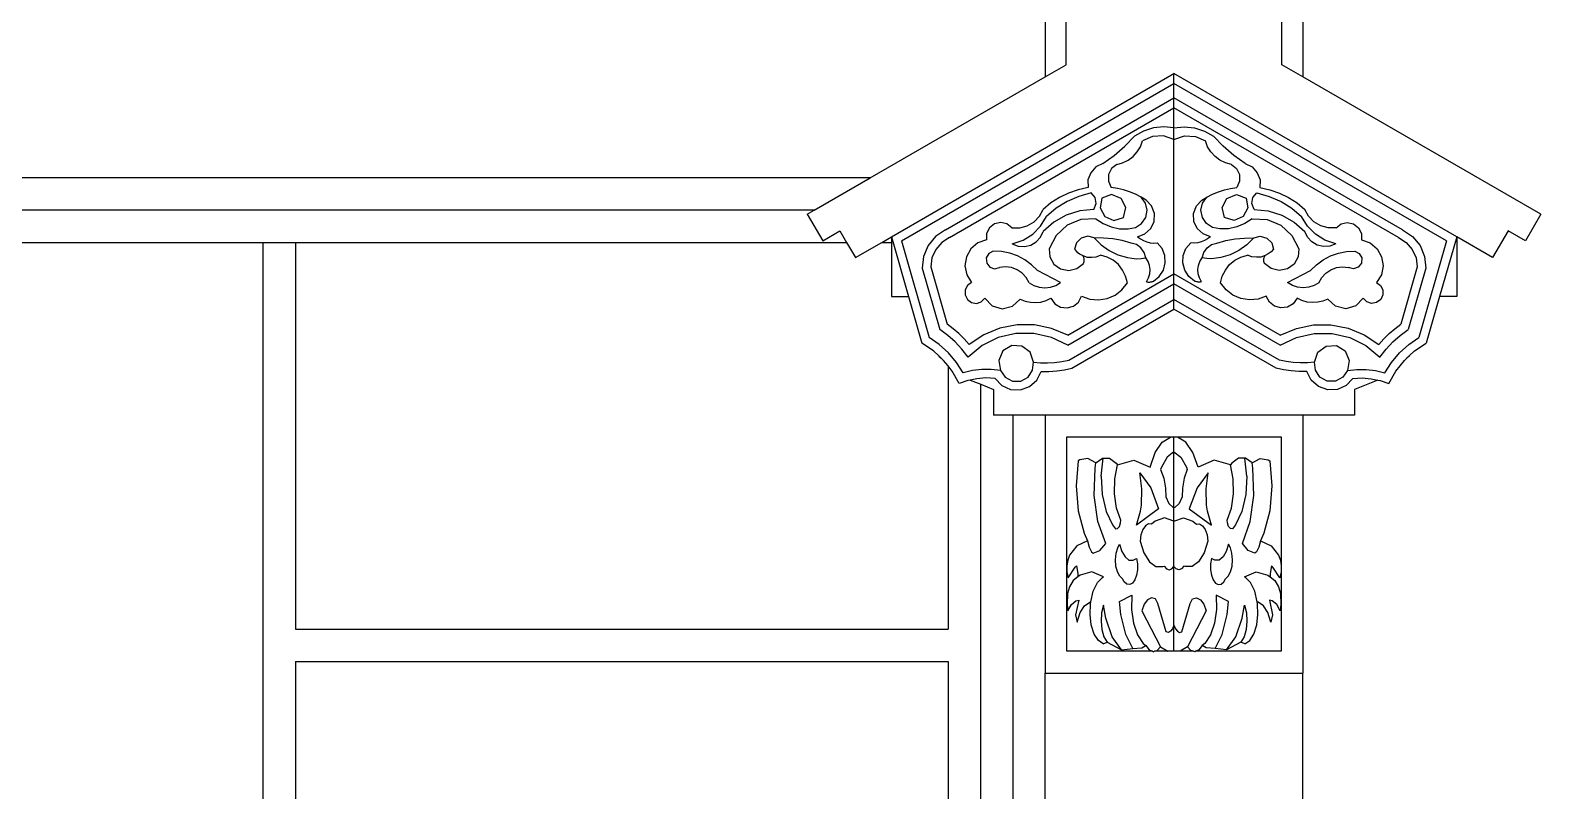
# Model space of a CAD drawing. Extents: x -24961 to 905641, y -154323 to 635957.
# Drawn here: x 404053 to 406397, y -109572 to -108393 of the extents above; entities that cross this region are included whole.
import ezdxf

# ---------------------------------------------------------------- set-up
doc = ezdxf.new("R2010")
doc.units = 0
doc.header["$LTSCALE"] = 1000
doc.header["$MEASUREMENT"] = 0
doc.layers.add('窗', color=154, linetype='Continuous')

msp = doc.modelspace()

# ---------------------------------------------------------------- linework, layer by layer
for p, q in [((406028.2, -107295.6), (406028.2, -108465)), ((405628.2, -108321.9), (405628.2, -108465)), ((405660.7, -108446.2), (405660.7, -108339.2)), ((405995.7, -108446.2), (405995.7, -108339.2)), ((405628.2, -108465), (405660.7, -108446.2)), ((406028.2, -108465), (405995.7, -108446.2)), ((405356.5, -108621.9), (405628.2, -108465)), ((405389.6, -108713.3), (405828.2, -108460)), ((405828.2, -108475.4), (405828.2, -108460)), ((406266.9, -108713.3), (405828.2, -108460)), ((406397.4, -108678.2), (406028.2, -108465)), ((405405.2, -108719.6), (405828.2, -108475.4)), ((405828.2, -108497.8), (405828.2, -108475.4)), ((406251.2, -108719.6), (405828.2, -108475.4)), ((405473.7, -108702.5), (405828.2, -108497.8)), ((405479.8, -108714.3), (405828.2, -108513.2)), ((405828.2, -108513.2), (405828.2, -108497.8)), ((406182.7, -108702.5), (405828.2, -108497.8)), ((405828.2, -108544), (405828.2, -108513.2)), ((406176.7, -108714.3), (405828.2, -108513.2)), ((405751.9, -108572.5), (405767, -108556.9)), ((405781, -108549.1), (405767, -108556.9)), ((405776, -108573.4), (405779.5, -108564.5)), ((405795, -108557.4), (405779.5, -108564.5)), ((405796.3, -108544.3), (405781, -108549.1)), ((405812, -108556.5), (405795, -108557.4)), ((405812.3, -108542.6), (405796.3, -108544.3)), ((405828.2, -108562), (405812, -108556.5)), ((405828.2, -108544), (405812.3, -108542.6)), ((405828.2, -108544), (405844.2, -108542.6)), ((405828.2, -108562), (405828.2, -108544)), ((405828.2, -108562), (405844.4, -108556.5)), ((405828.2, -108770.7), (405828.2, -108562)), ((405844.2, -108542.6), (405860.2, -108544.3)), ((405844.4, -108556.5), (405861.5, -108557.4)), ((405860.2, -108544.3), (405875.4, -108549.1)), ((405861.5, -108557.4), (405877, -108564.5)), ((405875.4, -108549.1), (405889.5, -108556.9)), ((405880.4, -108573.4), (405877, -108564.5)), ((405904.6, -108572.5), (405889.5, -108556.9)), ((405718, -108599.6), (405735.5, -108586.8)), ((405735.5, -108586.8), (405751.9, -108572.5)), ((405764.6, -108588.5), (405771, -108581.5)), ((405771, -108581.5), (405776, -108573.4)), ((405885.4, -108581.5), (405880.4, -108573.4)), ((405891.9, -108588.5), (405885.4, -108581.5)), ((405921, -108586.8), (405904.6, -108572.5)), ((405938.5, -108599.6), (405921, -108586.8)), ((405707.1, -108604.8), (405699, -108613.7)), ((405718, -108599.6), (405707.1, -108604.8)), ((405731.2, -108607.4), (405726.6, -108616.6)), ((405739.3, -108600.9), (405731.2, -108607.4)), ((405739.3, -108600.9), (405748.5, -108598.4)), ((405748.5, -108598.4), (405757, -108594.2)), ((405757, -108594.2), (405764.6, -108588.5)), ((405899.5, -108594.2), (405891.9, -108588.5)), ((405908, -108598.4), (405899.5, -108594.2)), ((405917.2, -108600.9), (405908, -108598.4)), ((405917.2, -108600.9), (405925.3, -108607.4)), ((405925.3, -108607.4), (405929.9, -108616.6)), ((405938.5, -108599.6), (405949.4, -108604.8)), ((405949.4, -108604.8), (405957.5, -108613.7)), ((405356.5, -108621.9), (397198.2, -108621.9)), ((405269.9, -108671.9), (405356.5, -108621.9)), ((405699, -108613.7), (405694.7, -108624.9)), ((405694.7, -108624.9), (405694.9, -108636.9)), ((405726.6, -108616.6), (405726.4, -108627)), ((405726.4, -108627), (405730.6, -108636.5)), ((405930.1, -108627), (405925.8, -108636.5)), ((405929.9, -108616.6), (405930.1, -108627)), ((405957.5, -108613.7), (405961.8, -108624.9)), ((405961.8, -108624.9), (405961.6, -108636.9)), ((405650.5, -108652.1), (405637.3, -108660.6)), ((405664.7, -108645.3), (405650.5, -108652.1)), ((405680.4, -108650.5), (405662.2, -108658.4)), ((405679.5, -108640.2), (405664.7, -108645.3)), ((405694.9, -108636.9), (405679.5, -108640.2)), ((405699.5, -108645.1), (405680.4, -108650.5)), ((405705.8, -108652.3), (405699.5, -108645.1)), ((405707.5, -108661.7), (405705.8, -108652.3)), ((405716.4, -108653.3), (405713.5, -108668.4)), ((405731.4, -108647.8), (405716.4, -108653.3)), ((405740.4, -108638.1), (405730.6, -108636.5)), ((405746.3, -108653.7), (405731.4, -108647.8)), ((405750, -108640.4), (405740.4, -108638.1)), ((405753.6, -108667.9), (405746.3, -108653.7)), ((405759.4, -108643.4), (405750, -108640.4)), ((405768.5, -108647.2), (405759.4, -108643.4)), ((405777.4, -108651.6), (405768.5, -108647.2)), ((405785.1, -108656.2), (405777.4, -108651.6)), ((405784, -108660.9), (405777.4, -108651.6)), ((405793.5, -108665.3), (405785.1, -108656.2)), ((405863, -108665.3), (405871.4, -108656.2)), ((405871.4, -108656.2), (405879.1, -108651.6)), ((405872.5, -108660.9), (405879.1, -108651.6)), ((405879.1, -108651.6), (405887.9, -108647.2)), ((405887.9, -108647.2), (405897.1, -108643.4)), ((405897.1, -108643.4), (405906.5, -108640.4)), ((405902.9, -108667.9), (405910.2, -108653.7)), ((405906.5, -108640.4), (405916.1, -108638.1)), ((405910.2, -108653.7), (405925.1, -108647.8)), ((405916.1, -108638.1), (405925.8, -108636.5)), ((405925.1, -108647.8), (405940.1, -108653.3)), ((405940.1, -108653.3), (405942.9, -108668.4)), ((405949, -108661.7), (405950.7, -108652.3)), ((405950.7, -108652.3), (405957, -108645.1)), ((405957, -108645.1), (405976.1, -108650.5)), ((405961.6, -108636.9), (405976.9, -108640.2)), ((405976.1, -108650.5), (405994.3, -108658.4)), ((405976.9, -108640.2), (405991.8, -108645.3)), ((405991.8, -108645.3), (406005.9, -108652.1)), ((406005.9, -108652.1), (406019.2, -108660.6)), ((405259, -108678.2), (405269.9, -108671.9)), ((405259, -108678.2), (405283, -108719.6)), ((405611.1, -108690.1), (405619.5, -108681.3)), ((405619.5, -108681.3), (405625.2, -108670.6)), ((405621.2, -108696.7), (405630.2, -108681.6)), ((405637.3, -108660.6), (405625.2, -108670.6)), ((405645.4, -108668.9), (405630.2, -108681.6)), ((405661.1, -108679.7), (405641.9, -108690.5)), ((405662.2, -108658.4), (405645.4, -108668.9)), ((405682.1, -108673), (405661.1, -108679.7)), ((405704, -108670.6), (405682.1, -108673)), ((405704, -108670.6), (405707.5, -108661.7)), ((405713.5, -108668.4), (405720.8, -108681.9)), ((405749.7, -108683.4), (405753.6, -108667.9)), ((405786.4, -108672.1), (405784, -108660.9)), ((405784.3, -108683.3), (405786.4, -108672.1)), ((405797.8, -108676.8), (405793.5, -108665.3)), ((405797.4, -108689.2), (405797.8, -108676.8)), ((405858.6, -108676.8), (405863, -108665.3)), ((405859.1, -108689.2), (405858.6, -108676.8)), ((405870.1, -108672.1), (405872.5, -108660.9)), ((405872.2, -108683.3), (405870.1, -108672.1)), ((405906.8, -108683.4), (405902.9, -108667.9)), ((405942.9, -108668.4), (405935.7, -108681.9)), ((405952.4, -108670.6), (405949, -108661.7)), ((405952.4, -108670.6), (405974.4, -108673)), ((405974.4, -108673), (405995.4, -108679.7)), ((405994.3, -108658.4), (406011.1, -108668.9)), ((405995.4, -108679.7), (406014.6, -108690.5)), ((406011.1, -108668.9), (406026.3, -108681.6)), ((406019.2, -108660.6), (406031.3, -108670.6)), ((406035.3, -108696.7), (406026.3, -108681.6)), ((406037, -108681.3), (406031.3, -108670.6)), ((406045.4, -108690.1), (406037, -108681.3)), ((406397.4, -108678.2), (406373.5, -108719.6)), ((405283, -108719.6), (405309.8, -108704.1)), ((405309.8, -108704.1), (405320.1, -108721.9)), ((405473.7, -108702.5), (405458.3, -108712.5)), ((405541.8, -108699.2), (405537.4, -108708.1)), ((405549.6, -108693), (405541.8, -108699.2)), ((405559.3, -108690.8), (405549.6, -108693)), ((405569, -108693.1), (405559.3, -108690.8)), ((405576.7, -108699.3), (405569, -108693.1)), ((405576.7, -108699.3), (405588.9, -108699.4)), ((405588.9, -108699.4), (405600.6, -108696.3)), ((405600.6, -108696.3), (405611.1, -108690.1)), ((405608.9, -108709.3), (405621.2, -108696.7)), ((405621, -108713.7), (405625.1, -108704.8)), ((405641.9, -108690.5), (405625.1, -108704.8)), ((405662.3, -108695.2), (405645.1, -108711)), ((405683.8, -108686.3), (405662.3, -108695.2)), ((405707.1, -108685.1), (405683.8, -108686.3)), ((405707.1, -108685.1), (405718.2, -108692.6)), ((405718.2, -108692.6), (405730.5, -108697.9)), ((405720.8, -108681.9), (405735, -108687.8)), ((405730.5, -108697.9), (405743.7, -108700.7)), ((405735, -108687.8), (405749.7, -108683.4)), ((405743.7, -108700.7), (405757.1, -108700.9)), ((405757.1, -108700.9), (405768.3, -108698.9)), ((405768.3, -108698.9), (405777.9, -108692.7)), ((405777.9, -108692.7), (405784.3, -108683.3)), ((405783.2, -108708.8), (405792.3, -108700.4)), ((405792.3, -108700.4), (405797.4, -108689.2)), ((405864.2, -108700.4), (405859.1, -108689.2)), ((405873.3, -108708.8), (405864.2, -108700.4)), ((405878.6, -108692.7), (405872.2, -108683.3)), ((405888.1, -108698.9), (405878.6, -108692.7)), ((405899.4, -108700.9), (405888.1, -108698.9)), ((405912.8, -108700.7), (405899.4, -108700.9)), ((405921.5, -108687.8), (405906.8, -108683.4)), ((405925.9, -108697.9), (405912.8, -108700.7)), ((405935.7, -108681.9), (405921.5, -108687.8)), ((405938.3, -108692.6), (405925.9, -108697.9)), ((405949.4, -108685.1), (405938.3, -108692.6)), ((405949.4, -108685.1), (405972.6, -108686.3)), ((405972.6, -108686.3), (405994.1, -108695.2)), ((405994.1, -108695.2), (406011.3, -108711)), ((406014.6, -108690.5), (406031.3, -108704.8)), ((406035.5, -108713.7), (406031.3, -108704.8)), ((406047.6, -108709.3), (406035.3, -108696.7)), ((406055.9, -108696.3), (406045.4, -108690.1)), ((406067.6, -108699.4), (406055.9, -108696.3)), ((406079.8, -108699.3), (406067.6, -108699.4)), ((406079.8, -108699.3), (406087.5, -108693.1)), ((406087.5, -108693.1), (406097.2, -108690.8)), ((406097.2, -108690.8), (406106.9, -108693)), ((406106.9, -108693), (406114.7, -108699.2)), ((406114.7, -108699.2), (406119, -108708.1)), ((406182.7, -108702.5), (406198.2, -108712.5)), ((406346.7, -108704.1), (406322.7, -108745.5)), ((406373.5, -108719.6), (406346.7, -108704.1)), ((405320.1, -108721.9), (405333.7, -108745.5)), ((405333.7, -108745.5), (405374.7, -108721.9)), ((405374.7, -108721.9), (405389.6, -108713.3)), ((405374.7, -108721.9), (405389.6, -108721.9)), ((405389.6, -108713.3), (405416, -108805.8)), ((405389.6, -108713.3), (405389.6, -108721.9)), ((405389.6, -108721.9), (405389.6, -108805.8)), ((405405.2, -108719.6), (405448.1, -108869.5)), ((405446.5, -108726.6), (405439.4, -108743.6)), ((405458.3, -108712.5), (405446.5, -108726.6)), ((405467.8, -108721.9), (405458.4, -108732.7)), ((405479.8, -108714.3), (405467.8, -108721.9)), ((405523.9, -108722.6), (405513, -108731.7)), ((405537.4, -108718), (405523.9, -108722.6)), ((405537.4, -108708.1), (405537.4, -108718)), ((405577.3, -108724), (405594, -108718.5)), ((405577.3, -108724), (405586.4, -108727.5)), ((405586.4, -108727.5), (405596.3, -108728.2)), ((405594, -108718.5), (405608.9, -108709.3)), ((405596.3, -108728.2), (405605.8, -108726)), ((405605.8, -108726), (405614.3, -108721)), ((405614.3, -108721), (405621, -108713.7)), ((405645.1, -108711), (405634.3, -108731.6)), ((405676.7, -108722.3), (405673.6, -108732.3)), ((405684.2, -108715.1), (405676.7, -108722.3)), ((405694.3, -108712.4), (405684.2, -108715.1)), ((405704.4, -108715), (405694.3, -108712.4)), ((405704.4, -108715), (405715.2, -108725.6)), ((405718.9, -108715.1), (405704.4, -108715)), ((405715.2, -108725.6), (405727.6, -108734.3)), ((405733.4, -108716.4), (405718.9, -108715.1)), ((405747.6, -108719), (405733.4, -108716.4)), ((405761.6, -108722.8), (405747.6, -108719)), ((405769.9, -108725.3), (405761.6, -108722.8)), ((405777, -108730.3), (405769.9, -108725.3)), ((405771.7, -108713.2), (405783.2, -108708.8)), ((405771.7, -108713.2), (405776, -108716.5)), ((405776, -108716.5), (405780.8, -108719.1)), ((405780.8, -108719.1), (405786, -108721.1)), ((405786, -108721.1), (405791.3, -108722.3)), ((405791.3, -108722.3), (405796.8, -108722.8)), ((405796.8, -108722.8), (405802.3, -108722.5)), ((405809.7, -108731.4), (405802.3, -108722.5)), ((405846.8, -108731.4), (405854.2, -108722.5)), ((405859.7, -108722.8), (405854.2, -108722.5)), ((405865.2, -108722.3), (405859.7, -108722.8)), ((405870.5, -108721.1), (405865.2, -108722.3)), ((405875.6, -108719.1), (405870.5, -108721.1)), ((405884.8, -108713.2), (405873.3, -108708.8)), ((405880.4, -108716.5), (405875.6, -108719.1)), ((405879.5, -108730.3), (405886.5, -108725.3)), ((405884.8, -108713.2), (405880.4, -108716.5)), ((405886.5, -108725.3), (405894.9, -108722.8)), ((405894.9, -108722.8), (405908.8, -108719)), ((405908.8, -108719), (405923.1, -108716.4)), ((405923.1, -108716.4), (405937.6, -108715.1)), ((405941.3, -108725.6), (405928.9, -108734.3)), ((405937.6, -108715.1), (405952.1, -108715)), ((405952.1, -108715), (405941.3, -108725.6)), ((405952.1, -108715), (405962.2, -108712.4)), ((405962.2, -108712.4), (405972.2, -108715.1)), ((405972.2, -108715.1), (405979.8, -108722.3)), ((405979.8, -108722.3), (405982.8, -108732.3)), ((406011.3, -108711), (406022.2, -108731.6)), ((406042.2, -108721), (406035.5, -108713.7)), ((406050.6, -108726), (406042.2, -108721)), ((406062.5, -108718.5), (406047.6, -108709.3)), ((406060.2, -108728.2), (406050.6, -108726)), ((406070, -108727.5), (406060.2, -108728.2)), ((406079.2, -108724), (406062.5, -108718.5)), ((406079.2, -108724), (406070, -108727.5)), ((406119, -108708.1), (406119.1, -108718)), ((406119.1, -108718), (406132.5, -108722.6)), ((406132.5, -108722.6), (406143.5, -108731.7)), ((406176.7, -108714.3), (406188.7, -108721.9)), ((406188.7, -108721.9), (406198, -108732.7)), ((406198.2, -108712.5), (406210, -108726.6)), ((406251.2, -108719.6), (406208.4, -108869.5)), ((406210, -108726.6), (406217.1, -108743.6)), ((406266.9, -108713.3), (406240.4, -108805.8)), ((406322.7, -108745.5), (406266.9, -108713.3)), ((406266.9, -108713.3), (406266.9, -108805.8)), ((405439.4, -108743.6), (405437.5, -108761.9)), ((405452.6, -108745.7), (405450.7, -108759.8)), ((405458.4, -108732.7), (405452.6, -108745.7)), ((405506, -108744), (405503.7, -108758)), ((405513, -108731.7), (405506, -108744)), ((405540.6, -108739.1), (405536.9, -108746)), ((405536.9, -108746), (405537.5, -108753.9)), ((405547.6, -108735.3), (405540.6, -108739.1)), ((405560.5, -108735.9), (405547.6, -108735.3)), ((405573.2, -108738.4), (405560.5, -108735.9)), ((405585.3, -108742.8), (405573.2, -108738.4)), ((405596.7, -108748.8), (405585.3, -108742.8)), ((405607.1, -108756.5), (405596.7, -108748.8)), ((405634.3, -108731.6), (405635.5, -108744.4)), ((405635.5, -108744.4), (405641.9, -108755.5)), ((405673.6, -108732.3), (405677.4, -108736.4)), ((405677.4, -108736.4), (405681.8, -108739.8)), ((405681.8, -108739.8), (405686.8, -108742.4)), ((405687.2, -108743.1), (405686.8, -108742.4)), ((405686.8, -108742.4), (405693.5, -108744.5)), ((405687.6, -108743.7), (405687.2, -108743.1)), ((405687.9, -108744.4), (405687.6, -108743.7)), ((405688.2, -108745.1), (405687.9, -108744.4)), ((405688.5, -108745.8), (405688.2, -108745.1)), ((405688.4, -108752.6), (405688.6, -108751.8)), ((405688.6, -108746.6), (405688.5, -108745.8)), ((405688.8, -108747.3), (405688.6, -108746.6)), ((405688.6, -108751.8), (405688.8, -108751.1)), ((405688.9, -108748.1), (405688.8, -108747.3)), ((405688.8, -108751.1), (405688.9, -108750.3)), ((405688.9, -108748.8), (405688.9, -108748.1)), ((405688.9, -108749.6), (405688.9, -108748.8)), ((405688.9, -108750.3), (405688.9, -108749.6)), ((405693.5, -108744.5), (405700.5, -108745)), ((405700.5, -108745), (405707.5, -108744)), ((405707.5, -108744), (405714.1, -108741.6)), ((405724.3, -108744.5), (405714.1, -108741.6)), ((405733.8, -108749.5), (405724.3, -108744.5)), ((405727.6, -108734.3), (405741.3, -108740.9)), ((405742, -108756.3), (405733.8, -108749.5)), ((405741.3, -108740.9), (405755.8, -108745.1)), ((405755.8, -108745.1), (405762.9, -108746.5)), ((405762.9, -108746.5), (405770.1, -108747.1)), ((405770.1, -108747.1), (405777.3, -108746.9)), ((405782, -108737.4), (405777, -108730.3)), ((405777.3, -108746.9), (405784.4, -108745.8)), ((405784.4, -108745.8), (405782, -108737.4)), ((405787.9, -108751.4), (405784.4, -108745.8)), ((405790.2, -108757.6), (405787.9, -108751.4)), ((405814, -108742.2), (405809.7, -108731.4)), ((405814.7, -108753.8), (405814, -108742.2)), ((405841.8, -108753.8), (405842.5, -108742.2)), ((405842.5, -108742.2), (405846.8, -108731.4)), ((405866.3, -108757.6), (405868.5, -108751.4)), ((405868.5, -108751.4), (405872.1, -108745.8)), ((405872.1, -108745.8), (405874.5, -108737.4)), ((405879.2, -108746.9), (405872.1, -108745.8)), ((405874.5, -108737.4), (405879.5, -108730.3)), ((405886.4, -108747.1), (405879.2, -108746.9)), ((405893.6, -108746.5), (405886.4, -108747.1)), ((405900.7, -108745.1), (405893.6, -108746.5)), ((405915.2, -108740.9), (405900.7, -108745.1)), ((405914.5, -108756.3), (405922.7, -108749.5)), ((405928.9, -108734.3), (405915.2, -108740.9)), ((405922.7, -108749.5), (405932.1, -108744.5)), ((405932.1, -108744.5), (405942.4, -108741.6)), ((405949, -108744), (405942.4, -108741.6)), ((405956, -108745), (405949, -108744)), ((405963, -108744.5), (405956, -108745)), ((405969.7, -108742.4), (405963, -108744.5)), ((405967.5, -108748.8), (405967.6, -108748.1)), ((405967.5, -108749.6), (405967.5, -108748.8)), ((405967.6, -108750.3), (405967.5, -108749.6)), ((405967.6, -108748.1), (405967.7, -108747.3)), ((405967.7, -108751.1), (405967.6, -108750.3)), ((405967.7, -108747.3), (405967.8, -108746.6)), ((405967.8, -108751.8), (405967.7, -108751.1)), ((405967.8, -108746.6), (405968, -108745.8)), ((405968, -108752.6), (405967.8, -108751.8)), ((405968, -108745.8), (405968.3, -108745.1)), ((405968.3, -108745.1), (405968.6, -108744.4)), ((405968.6, -108744.4), (405968.9, -108743.7)), ((405968.9, -108743.7), (405969.3, -108743.1)), ((405969.3, -108743.1), (405969.7, -108742.4)), ((405974.6, -108739.8), (405969.7, -108742.4)), ((405979.1, -108736.4), (405974.6, -108739.8)), ((405982.8, -108732.3), (405979.1, -108736.4)), ((406021, -108744.4), (406014.6, -108755.5)), ((406022.2, -108731.6), (406021, -108744.4)), ((406049.4, -108756.5), (406059.7, -108748.8)), ((406059.7, -108748.8), (406071.1, -108742.8)), ((406071.1, -108742.8), (406083.3, -108738.4)), ((406083.3, -108738.4), (406096, -108735.9)), ((406096, -108735.9), (406108.9, -108735.3)), ((406108.9, -108735.3), (406115.8, -108739.1)), ((406115.8, -108739.1), (406119.6, -108746)), ((406119.6, -108746), (406119, -108753.9)), ((406143.5, -108731.7), (406150.5, -108744)), ((406150.5, -108744), (406152.8, -108758)), ((406198, -108732.7), (406203.9, -108745.7)), ((406203.9, -108745.7), (406205.8, -108759.8)), ((406217.1, -108743.6), (406219, -108761.9)), ((405437.5, -108761.9), (405464.7, -108857)), ((405450.7, -108759.8), (405476.2, -108848.8)), ((405503.7, -108758), (405506.5, -108771.9)), ((405506.5, -108771.9), (405514, -108784)), ((405537.5, -108753.9), (405542.4, -108760.1)), ((405542.4, -108760.1), (405549.9, -108762.7)), ((405549.9, -108762.7), (405557.6, -108760.7)), ((405566.8, -108759.7), (405557.6, -108760.7)), ((405576.1, -108761), (405566.8, -108759.7)), ((405584.8, -108764.3), (405576.1, -108761)), ((405592.5, -108769.5), (405584.8, -108764.3)), ((405598.8, -108776.4), (405592.5, -108769.5)), ((405616.2, -108765.6), (405607.1, -108756.5)), ((405652, -108784), (405616.2, -108765.6)), ((405641.9, -108755.5), (405652.3, -108763)), ((405652.3, -108763), (405664.9, -108765.5)), ((405663.3, -108865.9), (405828.2, -108770.7)), ((405664.9, -108765.5), (405677.4, -108762.5)), ((405677.4, -108762.5), (405687.6, -108754.7)), ((405687.6, -108754.7), (405687.9, -108754)), ((405687.9, -108754), (405688.2, -108753.3)), ((405688.2, -108753.3), (405688.4, -108752.6)), ((405748.5, -108764.7), (405742, -108756.3)), ((405753.2, -108774.3), (405748.5, -108764.7)), ((405755.8, -108784.6), (405753.2, -108774.3)), ((405788.7, -108777), (405790.6, -108770.7)), ((405791.1, -108764.1), (405790.2, -108757.6)), ((405790.6, -108770.7), (405791.1, -108764.1)), ((405796.2, -108781.9), (405805.3, -108774.7)), ((405805.3, -108774.7), (405811.7, -108765)), ((405811.7, -108765), (405814.7, -108753.8)), ((405828.2, -108786), (405828.2, -108770.7)), ((405993.2, -108865.9), (405828.2, -108770.7)), ((405844.8, -108765), (405841.8, -108753.8)), ((405851.2, -108774.7), (405844.8, -108765)), ((405860.2, -108781.9), (405851.2, -108774.7)), ((405865.4, -108764.1), (405866.3, -108757.6)), ((405865.9, -108770.7), (405865.4, -108764.1)), ((405867.8, -108777), (405865.9, -108770.7)), ((405900.6, -108784.6), (405903.2, -108774.3)), ((405903.2, -108774.3), (405907.9, -108764.7)), ((405907.9, -108764.7), (405914.5, -108756.3)), ((405968.3, -108753.3), (405968, -108752.6)), ((405968.6, -108754), (405968.3, -108753.3)), ((405968.9, -108754.7), (405968.6, -108754)), ((405979.1, -108762.5), (405968.9, -108754.7)), ((405991.6, -108765.5), (405979.1, -108762.5)), ((406004.2, -108763), (405991.6, -108765.5)), ((406014.6, -108755.5), (406004.2, -108763)), ((406004.4, -108784), (406040.2, -108765.6)), ((406040.2, -108765.6), (406049.4, -108756.5)), ((406057.7, -108776.4), (406064, -108769.5)), ((406064, -108769.5), (406071.7, -108764.3)), ((406071.7, -108764.3), (406080.4, -108761)), ((406080.4, -108761), (406089.6, -108759.7)), ((406089.6, -108759.7), (406098.9, -108760.7)), ((406106.6, -108762.7), (406098.9, -108760.7)), ((406114.1, -108760.1), (406106.6, -108762.7)), ((406119, -108753.9), (406114.1, -108760.1)), ((406150, -108771.9), (406142.5, -108784)), ((406152.8, -108758), (406150, -108771.9)), ((406205.8, -108759.8), (406180.3, -108848.8)), ((406219, -108761.9), (406191.8, -108857)), ((405507.6, -108788.6), (405504, -108795.6)), ((405504, -108795.6), (405504, -108803.4)), ((405514, -108784), (405507.6, -108788.6)), ((405603.3, -108784.5), (405598.8, -108776.4)), ((405603.3, -108784.5), (405610.8, -108788.9)), ((405610.8, -108788.9), (405619.1, -108791.5)), ((405619.1, -108791.5), (405627.8, -108792.4)), ((405627.8, -108792.4), (405636.4, -108791.4)), ((405636.4, -108791.4), (405644.6, -108788.5)), ((405644.6, -108788.5), (405652, -108784)), ((405663.2, -108881.3), (405828.2, -108786)), ((405736.8, -108803.5), (405747.5, -108795.2)), ((405747.5, -108795.2), (405755.8, -108784.6)), ((405785.5, -108782.8), (405788.7, -108777)), ((405785.5, -108782.8), (405786.5, -108783.1)), ((405786.5, -108783.1), (405787.6, -108783.3)), ((405787.6, -108783.3), (405788.7, -108783.4)), ((405788.7, -108783.4), (405789.8, -108783.4)), ((405789.8, -108783.4), (405790.9, -108783.3)), ((405790.9, -108783.3), (405792, -108783.2)), ((405792, -108783.2), (405793.1, -108783)), ((405793.1, -108783), (405794.2, -108782.7)), ((405794.2, -108782.7), (405795.2, -108782.3)), ((405795.2, -108782.3), (405796.2, -108781.9)), ((405828.2, -108810.2), (405828.2, -108786)), ((405993.2, -108881.3), (405828.2, -108786)), ((405861.3, -108782.3), (405860.2, -108781.9)), ((405862.3, -108782.7), (405861.3, -108782.3)), ((405863.4, -108783), (405862.3, -108782.7)), ((405864.5, -108783.2), (405863.4, -108783)), ((405865.5, -108783.3), (405864.5, -108783.2)), ((405866.7, -108783.4), (405865.5, -108783.3)), ((405867.8, -108783.4), (405866.7, -108783.4)), ((405871, -108782.8), (405867.8, -108777)), ((405868.9, -108783.3), (405867.8, -108783.4)), ((405869.9, -108783.1), (405868.9, -108783.3)), ((405871, -108782.8), (405869.9, -108783.1)), ((405909, -108795.2), (405900.6, -108784.6)), ((405919.7, -108803.5), (405909, -108795.2)), ((406011.9, -108788.5), (406004.4, -108784)), ((406020.1, -108791.4), (406011.9, -108788.5)), ((406028.7, -108792.4), (406020.1, -108791.4)), ((406037.4, -108791.5), (406028.7, -108792.4)), ((406045.6, -108788.9), (406037.4, -108791.5)), ((406053.2, -108784.5), (406045.6, -108788.9)), ((406053.2, -108784.5), (406057.7, -108776.4)), ((406142.5, -108784), (406148.9, -108788.6)), ((406148.9, -108788.6), (406152.5, -108795.6)), ((406152.5, -108795.6), (406152.5, -108803.4)), ((405389.6, -108805.8), (405416, -108805.8)), ((405416, -108805.8), (405436.8, -108878.3)), ((405504, -108803.4), (405507.5, -108810.4)), ((405507.5, -108810.4), (405513.8, -108815.1)), ((405513.8, -108815.1), (405521.5, -108816.4)), ((405521.5, -108816.4), (405529, -108814.1)), ((405529, -108814.1), (405534.7, -108808.6)), ((405534.7, -108808.6), (405546.1, -108820.3)), ((405546.1, -108820.3), (405561.8, -108824.8)), ((405561.8, -108824.8), (405577.6, -108821)), ((405577.6, -108821), (405589.5, -108809.9)), ((405589.5, -108809.9), (405597.2, -108813)), ((405597.2, -108813), (405605.3, -108814.8)), ((405605.3, -108814.8), (405613.6, -108815.2)), ((405613.6, -108815.2), (405621.8, -108814.3)), ((405621.8, -108814.3), (405629.7, -108812.1)), ((405629.7, -108812.1), (405637.2, -108808.6)), ((405637.2, -108808.6), (405643.3, -108817)), ((405643.3, -108817), (405652.1, -108822.3)), ((405652.1, -108822.3), (405662.3, -108823.6)), ((405662.3, -108823.6), (405672.2, -108820.8)), ((405664.8, -108904.6), (405828.2, -108810.2)), ((405672.2, -108820.8), (405680.2, -108814.4)), ((405680.2, -108814.4), (405684.9, -108805.3)), ((405684.9, -108805.3), (405697.7, -108809.7)), ((405697.7, -108809.7), (405711.1, -108810.9)), ((405711.1, -108810.9), (405724.4, -108808.8)), ((405724.4, -108808.8), (405736.8, -108803.5)), ((405828.2, -108825.6), (405828.2, -108810.2)), ((405991.7, -108904.6), (405828.2, -108810.2)), ((405932, -108808.8), (405919.7, -108803.5)), ((405945.4, -108810.9), (405932, -108808.8)), ((405958.8, -108809.7), (405945.4, -108810.9)), ((405971.5, -108805.3), (405958.8, -108809.7)), ((405976.3, -108814.4), (405971.5, -108805.3)), ((405984.3, -108820.8), (405976.3, -108814.4)), ((405994.2, -108823.6), (405984.3, -108820.8)), ((406004.4, -108822.3), (405994.2, -108823.6)), ((406013.2, -108817), (406004.4, -108822.3)), ((406019.2, -108808.6), (406013.2, -108817)), ((406026.7, -108812.1), (406019.2, -108808.6)), ((406034.7, -108814.3), (406026.7, -108812.1)), ((406042.9, -108815.2), (406034.7, -108814.3)), ((406051.2, -108814.8), (406042.9, -108815.2)), ((406059.3, -108813), (406051.2, -108814.8)), ((406066.9, -108809.9), (406059.3, -108813)), ((406078.9, -108821), (406066.9, -108809.9)), ((406094.7, -108824.8), (406078.9, -108821)), ((406110.4, -108820.3), (406094.7, -108824.8)), ((406121.8, -108808.6), (406110.4, -108820.3)), ((406127.4, -108814.1), (406121.8, -108808.6)), ((406134.9, -108816.4), (406127.4, -108814.1)), ((406142.7, -108815.1), (406134.9, -108816.4)), ((406149, -108810.4), (406142.7, -108815.1)), ((406152.5, -108803.4), (406149, -108810.4)), ((406240.4, -108805.8), (406219.7, -108878.3)), ((406266.9, -108805.8), (406240.4, -108805.8)), ((405669.9, -108917), (405828.2, -108825.6)), ((405986.6, -108917), (405828.2, -108825.6)), ((405477.1, -108866.1), (405464.7, -108857)), ((405485.4, -108855.8), (405476.2, -108848.8)), ((405488.6, -108876.3), (405477.1, -108866.1)), ((405494.3, -108863.3), (405485.4, -108855.8)), ((405502.6, -108871.5), (405494.3, -108863.3)), ((405532.9, -108865.1), (405510.3, -108880.1)), ((405558, -108854.8), (405532.9, -108865.1)), ((405582.7, -108863.2), (405555.5, -108869.6)), ((405584.6, -108849.6), (405558, -108854.8)), ((405610.7, -108863.1), (405582.7, -108863.2)), ((405611.7, -108849.8), (405584.6, -108849.6)), ((405638, -108869.2), (405610.7, -108863.1)), ((405638.3, -108855.3), (405611.7, -108849.8)), ((405663.2, -108881.3), (405638, -108869.2)), ((405663.3, -108865.9), (405638.3, -108855.3)), ((405993.2, -108865.9), (406018.2, -108855.3)), ((405993.2, -108881.3), (406018.5, -108869.2)), ((406018.2, -108855.3), (406044.7, -108849.8)), ((406018.5, -108869.2), (406045.8, -108863.1)), ((406044.7, -108849.8), (406071.8, -108849.6)), ((406045.8, -108863.1), (406073.8, -108863.2)), ((406071.8, -108849.6), (406098.5, -108854.8)), ((406073.8, -108863.2), (406101, -108869.6)), ((406098.5, -108854.8), (406123.6, -108865.1)), ((406123.6, -108865.1), (406146.1, -108880.1)), ((406153.9, -108871.5), (406162.2, -108863.3)), ((406162.2, -108863.3), (406171, -108855.8)), ((406167.8, -108876.3), (406179.4, -108866.1)), ((406171, -108855.8), (406180.3, -108848.8)), ((406179.4, -108866.1), (406191.8, -108857)), ((405454.8, -108890.2), (405436.8, -108878.3)), ((405463.9, -108880.4), (405448.1, -108869.5)), ((405463.1, -108897.8), (405454.8, -108890.2)), ((405478.2, -108893.4), (405463.9, -108880.4)), ((405499.2, -108887.5), (405488.6, -108876.3)), ((405508.6, -108899.7), (405499.2, -108887.5)), ((405510.3, -108880.1), (405502.6, -108871.5)), ((405530.3, -108882), (405508.6, -108899.7)), ((405555.5, -108869.6), (405530.3, -108882)), ((405562.7, -108890.3), (405556.3, -108904.8)), ((405576.3, -108881.9), (405562.7, -108890.3)), ((405592.2, -108882.7), (405576.3, -108881.9)), ((405604.9, -108892.3), (405592.2, -108882.7)), ((405610, -108907.5), (405604.9, -108892.3)), ((406046.5, -108907.5), (406051.5, -108892.3)), ((406051.5, -108892.3), (406064.2, -108882.7)), ((406064.2, -108882.7), (406080.2, -108881.9)), ((406080.2, -108881.9), (406093.7, -108890.3)), ((406093.7, -108890.3), (406100.2, -108904.8)), ((406101, -108869.6), (406126.1, -108882)), ((406126.1, -108882), (406147.8, -108899.7)), ((406146.1, -108880.1), (406153.9, -108871.5)), ((406147.8, -108899.7), (406157.3, -108887.5)), ((406157.3, -108887.5), (406167.8, -108876.3)), ((406178.2, -108893.4), (406192.5, -108880.4)), ((406192.5, -108880.4), (406208.4, -108869.5)), ((406193.3, -108897.8), (406201.7, -108890.2)), ((406201.7, -108890.2), (406219.7, -108878.3)), ((405463.1, -108897.8), (405463.4, -108898.3)), ((405467.1, -108901.4), (405463.1, -108897.8)), ((405463.4, -108898.3), (405467.1, -108901.4)), ((405470.7, -108904.8), (405467.1, -108901.4)), ((405477.6, -108913.5), (405470.7, -108904.8)), ((405484.1, -108921.7), (405477.6, -108913.5)), ((405490.7, -108908), (405478.2, -108893.4)), ((405501.2, -108924.2), (405490.7, -108908)), ((405556.3, -108904.8), (405559.1, -108920.5)), ((405608.7, -108920.2), (405610, -108907.5)), ((405610, -108907.5), (405621, -108908.6)), ((405621, -108908.6), (405632, -108908.9)), ((405632, -108908.9), (405643, -108908.3)), ((405643, -108908.3), (405654, -108906.8)), ((405654, -108906.8), (405664.8, -108904.6)), ((406002.5, -108906.8), (405991.7, -108904.6)), ((406013.4, -108908.3), (406002.5, -108906.8)), ((406024.5, -108908.9), (406013.4, -108908.3)), ((406035.5, -108908.6), (406024.5, -108908.9)), ((406046.5, -108907.5), (406035.5, -108908.6)), ((406047.8, -108920.2), (406046.5, -108907.5)), ((406100.2, -108904.8), (406097.4, -108920.5)), ((406155.2, -108924.2), (406165.7, -108908)), ((406165.7, -108908), (406178.2, -108893.4)), ((406172.3, -108921.7), (406185.7, -108904.8)), ((406185.7, -108904.8), (406189.4, -108901.4)), ((406189.4, -108901.4), (406193.3, -108897.8)), ((406193.1, -108898.3), (406189.4, -108901.4)), ((406193.3, -108897.8), (406193.1, -108898.3)), ((405494.7, -108940.6), (405484.1, -108921.7)), ((405508.1, -108936.1), (405494.7, -108940.6)), ((405515.5, -108920.8), (405501.2, -108924.2)), ((405512, -108935.3), (405508.1, -108936.1)), ((405522.1, -108933.3), (405512, -108935.3)), ((405512, -108935.3), (405528.2, -108941.9)), ((405530, -108919.1), (405515.5, -108920.8)), ((405536.2, -108932.1), (405522.1, -108933.3)), ((405544.6, -108919), (405530, -108919.1)), ((405550.5, -108932.8), (405536.2, -108932.1)), ((405559.1, -108920.5), (405544.6, -108919)), ((405550.5, -108932.8), (405560.9, -108943.7)), ((405559.1, -108920.5), (405566.3, -108931.1)), ((405566.3, -108931.1), (405577.7, -108937)), ((405577.7, -108937), (405590.4, -108936.9)), ((405590.4, -108936.9), (405601.7, -108930.8)), ((405601.7, -108930.8), (405608.7, -108920.2)), ((405604, -108945.5), (405615.3, -108935.5)), ((405615.3, -108935.5), (405622.1, -108922)), ((405622.1, -108922), (405634.2, -108922.1)), ((405634.2, -108922.1), (405646.2, -108921.3)), ((405646.2, -108921.3), (405658.1, -108919.6)), ((405658.1, -108919.6), (405669.9, -108917)), ((405998.4, -108919.6), (405986.6, -108917)), ((406010.3, -108921.3), (405998.4, -108919.6)), ((406022.3, -108922.1), (406010.3, -108921.3)), ((406034.4, -108922), (406022.3, -108922.1)), ((406041.1, -108935.5), (406034.4, -108922)), ((406052.5, -108945.5), (406041.1, -108935.5)), ((406054.8, -108930.8), (406047.8, -108920.2)), ((406066.1, -108936.9), (406054.8, -108930.8)), ((406078.8, -108937), (406066.1, -108936.9)), ((406090.1, -108931.1), (406078.8, -108937)), ((406097.4, -108920.5), (406090.1, -108931.1)), ((406106, -108932.8), (406095.6, -108943.7)), ((406097.4, -108920.5), (406111.9, -108919)), ((406106, -108932.8), (406120.2, -108932.1)), ((406144.4, -108935.3), (406108.2, -108949.9)), ((406111.9, -108919), (406126.5, -108919.1)), ((406120.2, -108932.1), (406134.4, -108933.3)), ((406126.5, -108919.1), (406141, -108920.8)), ((406134.4, -108933.3), (406144.4, -108935.3)), ((406141, -108920.8), (406155.2, -108924.2)), ((406144.4, -108935.3), (406148.3, -108936.1)), ((406148.3, -108936.1), (406161.8, -108940.6)), ((406161.8, -108940.6), (406172.3, -108921.7)), ((405528.2, -108941.9), (405548.2, -108949.9)), ((405548.2, -108949.9), (405548.2, -108989.8)), ((405560.9, -108943.7), (405574.7, -108949.9)), ((405574.7, -108949.9), (405589.8, -108950.6)), ((405589.8, -108950.6), (405604, -108945.5)), ((406066.7, -108950.6), (406052.5, -108945.5)), ((406081.8, -108949.9), (406066.7, -108950.6)), ((406095.6, -108943.7), (406081.8, -108949.9)), ((406108.2, -108949.9), (406108.2, -108989.8)), ((405578.2, -108989.8), (405548.2, -108989.8)), ((405578.2, -108989.8), (405578.2, -110177.9)), ((405628.2, -108989.8), (405578.2, -108989.8)), ((405628.2, -108989.8), (405628.2, -109389.8)), ((406028.2, -108989.8), (405628.2, -108989.8)), ((406108.2, -108989.8), (406028.2, -108989.8)), ((406028.2, -108989.8), (406028.2, -109389.8)), ((405661.9, -109223.6), (405661.9, -109023.4)), ((405661.9, -109023.4), (405828.2, -109023.4)), ((405798.8, -109047.9), (405809.8, -109031.8)), ((405809.8, -109031.8), (405822.8, -109024)), ((405822.8, -109024), (405828.2, -109023.4)), ((405833.7, -109024), (405828.2, -109023.4)), ((405828.2, -109046.5), (405828.2, -109023.4)), ((405828.2, -109023.4), (405994.6, -109023.4)), ((405846.7, -109031.8), (405833.7, -109024)), ((405857.7, -109047.9), (405846.7, -109031.8)), ((405994.6, -109023.4), (405994.6, -109223.6)), ((405706.7, -109064), (405717.1, -109056.5)), ((405715.2, -109084.4), (405718.2, -109056.5)), ((405717.1, -109056.5), (405718.2, -109056.5)), ((405718.2, -109056.5), (405728.1, -109056.6)), ((405728.1, -109056.6), (405738.5, -109064.4)), ((405791, -109070.6), (405798.8, -109047.9)), ((405817.6, -109055.2), (405809, -109070.5)), ((405828.2, -109046.5), (405817.6, -109055.2)), ((405828.2, -109133.8), (405828.2, -109046.5)), ((405828.2, -109046.5), (405838.8, -109055.2)), ((405838.8, -109055.2), (405847.5, -109070.5)), ((405865.5, -109070.6), (405857.7, -109047.9)), ((405928.3, -109056.6), (405918, -109064.4)), ((405938.3, -109056.5), (405928.3, -109056.6)), ((405941.3, -109084.4), (405938.3, -109056.5)), ((405939.4, -109056.5), (405938.3, -109056.5)), ((405949.7, -109064), (405939.4, -109056.5)), ((405679.7, -109060.7), (405676.5, -109099.5)), ((405682.1, -109059.2), (405679.7, -109060.7)), ((405694.6, -109057.1), (405682.1, -109059.2)), ((405706.7, -109064), (405694.6, -109057.1)), ((405704.5, -109114.2), (405705.7, -109072.2)), ((405705.7, -109072.2), (405706.7, -109064)), ((405736.3, -109088.5), (405740.4, -109066.8)), ((405738.5, -109064.4), (405740.4, -109066.8)), ((405740.4, -109066.8), (405765.8, -109059.8)), ((405765.8, -109059.8), (405791, -109070.6)), ((405778.4, -109103.9), (405775.1, -109079.5)), ((405775.1, -109079.5), (405792.1, -109102.3)), ((405809, -109070.5), (405807.5, -109074.2)), ((405807.5, -109074.2), (405812.6, -109087.3)), ((405848.9, -109074.2), (405843.9, -109087.3)), ((405847.5, -109070.5), (405848.9, -109074.2)), ((405881.4, -109079.5), (405864.4, -109102.3)), ((405890.6, -109059.8), (405865.5, -109070.6)), ((405878, -109103.9), (405881.4, -109079.5)), ((405916.1, -109066.8), (405890.6, -109059.8)), ((405918, -109064.4), (405916.1, -109066.8)), ((405920.2, -109088.5), (405916.1, -109066.8)), ((405949.7, -109064), (405961.8, -109057.1)), ((405950.8, -109072.2), (405949.7, -109064)), ((405952, -109114.2), (405950.8, -109072.2)), ((405961.8, -109057.1), (405974.3, -109059.2)), ((405974.3, -109059.2), (405976.7, -109060.7)), ((405976.7, -109060.7), (405980, -109099.5)), ((405676.5, -109099.5), (405679.7, -109138.4)), ((405715.2, -109084.4), (405716.7, -109113.1)), ((405735.8, -109111.7), (405736.3, -109088.5)), ((405792.1, -109102.3), (405804.4, -109135.2)), ((405812.6, -109087.3), (405815.2, -109103.2)), ((405815.2, -109103.2), (405815.4, -109116.5)), ((405841.3, -109103.2), (405841.1, -109116.5)), ((405843.9, -109087.3), (405841.3, -109103.2)), ((405864.4, -109102.3), (405852, -109135.2)), ((405920.6, -109111.7), (405920.2, -109088.5)), ((405941.3, -109084.4), (405939.7, -109113.1)), ((405980, -109099.5), (405976.8, -109138.4)), ((405710.2, -109154.6), (405704.5, -109114.2)), ((405716.7, -109113.1), (405722.8, -109139.2)), ((405739.1, -109133.9), (405735.8, -109111.7)), ((405777.7, -109129.2), (405778.4, -109103.9)), ((405815.4, -109116.5), (405820.4, -109126.9)), ((405820.4, -109126.9), (405826.8, -109133.1)), ((405836.1, -109126.9), (405829.6, -109133.1)), ((405841.1, -109116.5), (405836.1, -109126.9)), ((405878.8, -109129.2), (405878, -109103.9)), ((405917.4, -109133.9), (405920.6, -109111.7)), ((405939.7, -109113.1), (405933.7, -109139.2)), ((405946.2, -109154.6), (405952, -109114.2)), ((405679.7, -109138.4), (405688.9, -109172.9)), ((405722.8, -109139.2), (405732.6, -109159.9)), ((405745.7, -109152.8), (405739.1, -109133.9)), ((405804.4, -109135.2), (405769.9, -109160.7)), ((405769.9, -109160.7), (405776.2, -109138.9)), ((405776.2, -109138.9), (405777.7, -109129.2)), ((405813.5, -109149.1), (405798.9, -109154.1)), ((405828.2, -109154), (405813.5, -109149.1)), ((405826.8, -109133.1), (405828.2, -109133.8)), ((405829.6, -109133.1), (405828.2, -109133.8)), ((405828.2, -109154), (405828.2, -109133.8)), ((405828.2, -109154), (405842.9, -109149.1)), ((405842.9, -109149.1), (405857.6, -109154.1)), ((405852, -109135.2), (405886.6, -109160.7)), ((405880.3, -109138.9), (405878.8, -109129.2)), ((405886.6, -109160.7), (405880.3, -109138.9)), ((405910.7, -109152.8), (405917.4, -109133.9)), ((405933.7, -109139.2), (405923.9, -109159.9)), ((405976.8, -109138.4), (405967.5, -109172.9)), ((405688.9, -109172.9), (405694.1, -109184.6)), ((405722.2, -109188.7), (405710.2, -109154.6)), ((405732.6, -109159.9), (405737.4, -109166.2)), ((405737.4, -109166.2), (405740.7, -109165.7)), ((405740.7, -109165.7), (405743.5, -109162.3)), ((405743.5, -109162.3), (405745.3, -109156.6)), ((405745.3, -109156.6), (405745.7, -109152.8)), ((405779.8, -109167.3), (405777, -109175.5)), ((405783.8, -109161.5), (405779.8, -109167.3)), ((405788.5, -109158.5), (405783.8, -109161.5)), ((405793.3, -109158.9), (405788.5, -109158.5)), ((405798.9, -109154.1), (405793.3, -109158.9)), ((405828.2, -109224.5), (405828.2, -109154)), ((405857.6, -109154.1), (405863.1, -109158.9)), ((405863.1, -109158.9), (405868, -109158.5)), ((405868, -109158.5), (405872.7, -109161.5)), ((405872.7, -109161.5), (405876.7, -109167.3)), ((405876.7, -109167.3), (405879.5, -109175.5)), ((405911.1, -109156.6), (405910.7, -109152.8)), ((405913, -109162.3), (405911.1, -109156.6)), ((405915.8, -109165.7), (405913, -109162.3)), ((405919.1, -109166.2), (405915.8, -109165.7)), ((405923.9, -109159.9), (405919.1, -109166.2)), ((405934.3, -109188.7), (405946.2, -109154.6)), ((405967.5, -109172.9), (405962.4, -109184.6)), ((405677.6, -109192.4), (405665.9, -109206.8)), ((405694.1, -109184.6), (405677.6, -109192.4)), ((405694.1, -109184.6), (405696.4, -109194.4)), ((405696.4, -109194.4), (405700.3, -109201.6)), ((405713.1, -109199.9), (405722.2, -109188.7)), ((405738.3, -109204.1), (405740.8, -109195.4)), ((405740.8, -109195.4), (405743.7, -109189.9)), ((405743.7, -109189.9), (405747.2, -109201.3)), ((405777, -109175.5), (405775.6, -109185.1)), ((405775.6, -109185.1), (405781.5, -109203.6)), ((405880.9, -109185.1), (405875, -109203.6)), ((405879.5, -109175.5), (405880.9, -109185.1)), ((405912.8, -109189.9), (405909.3, -109201.3)), ((405915.7, -109195.4), (405912.8, -109189.9)), ((405918.2, -109204.1), (405915.7, -109195.4)), ((405943.3, -109199.9), (405934.3, -109188.7)), ((405960.1, -109194.4), (405956.2, -109201.6)), ((405962.4, -109184.6), (405960.1, -109194.4)), ((405962.4, -109184.6), (405978.9, -109192.4)), ((405978.9, -109192.4), (405990.6, -109206.8)), ((405663.2, -109214.5), (405661.9, -109223.6)), ((405665.9, -109206.8), (405663.2, -109214.5)), ((405700.3, -109201.6), (405702.7, -109203.8)), ((405702.7, -109203.8), (405713.1, -109199.9)), ((405737.4, -109214), (405738.3, -109204.1)), ((405738.1, -109224), (405737.4, -109214)), ((405747.2, -109201.3), (405752.2, -109209.8)), ((405752.2, -109209.8), (405758.3, -109214.5)), ((405758.3, -109214.5), (405764.9, -109214.9)), ((405764.9, -109214.9), (405769.9, -109212.1)), ((405769.9, -109212.1), (405771.4, -109220.6)), ((405771.4, -109220.6), (405771.4, -109229.5)), ((405781.5, -109203.6), (405790, -109217.2)), ((405790, -109217.2), (405800.2, -109224.4)), ((405866.5, -109217.2), (405856.3, -109224.4)), ((405875, -109203.6), (405866.5, -109217.2)), ((405885.1, -109220.6), (405885, -109229.5)), ((405886.6, -109212.1), (405885.1, -109220.6)), ((405891.6, -109214.9), (405886.6, -109212.1)), ((405898.2, -109214.5), (405891.6, -109214.9)), ((405904.3, -109209.8), (405898.2, -109214.5)), ((405909.3, -109201.3), (405904.3, -109209.8)), ((405919.1, -109214), (405918.2, -109204.1)), ((405918.4, -109224), (405919.1, -109214)), ((405953.7, -109203.8), (405943.3, -109199.9)), ((405956.2, -109201.6), (405953.7, -109203.8)), ((405990.6, -109206.8), (405993.3, -109214.5)), ((405993.3, -109214.5), (405994.6, -109223.6)), ((405661.9, -109223.6), (405662.1, -109233.1)), ((405661.9, -109356.1), (405661.9, -109223.6)), ((405662.1, -109233.1), (405663.8, -109241.9)), ((405663.8, -109241.9), (405674.7, -109225.6)), ((405679, -109240.6), (405671.9, -109246.1)), ((405674.7, -109225.6), (405677.1, -109223.4)), ((405677.1, -109223.4), (405678.9, -109235.5)), ((405678.9, -109235.5), (405679, -109240.6)), ((405682.5, -109238), (405679, -109240.6)), ((405700.9, -109232.8), (405682.5, -109238)), ((405719, -109240.5), (405700.9, -109232.8)), ((405709.3, -109249.5), (405717.3, -109241.5)), ((405717.3, -109241.5), (405719, -109240.5)), ((405740.3, -109232.9), (405738.1, -109224)), ((405743.9, -109239.8), (405740.3, -109232.9)), ((405748.4, -109243.9), (405743.9, -109239.8)), ((405751.1, -109248.5), (405748.4, -109243.9)), ((405770.1, -109238.1), (405767.4, -109245.2)), ((405771.4, -109229.5), (405770.1, -109238.1)), ((405800.2, -109224.4), (405811, -109224.6)), ((405811, -109224.6), (405813.1, -109223.8)), ((405813.1, -109223.8), (405816.6, -109228)), ((405816.6, -109228), (405820.6, -109229.6)), ((405820.6, -109229.6), (405824.6, -109228.3)), ((405824.6, -109228.3), (405828.2, -109224.5)), ((405831.8, -109228.3), (405828.2, -109224.5)), ((405828.2, -109315.5), (405828.2, -109224.5)), ((405835.9, -109229.6), (405831.8, -109228.3)), ((405839.9, -109228), (405835.9, -109229.6)), ((405843.4, -109223.8), (405839.9, -109228)), ((405845.5, -109224.6), (405843.4, -109223.8)), ((405856.3, -109224.4), (405845.5, -109224.6)), ((405885, -109229.5), (405886.4, -109238.1)), ((405886.4, -109238.1), (405889.1, -109245.2)), ((405905.3, -109248.5), (405908.1, -109243.9)), ((405908.1, -109243.9), (405912.5, -109239.8)), ((405912.5, -109239.8), (405916.1, -109232.9)), ((405916.1, -109232.9), (405918.4, -109224)), ((405937.4, -109240.5), (405955.6, -109232.8)), ((405939.2, -109241.5), (405937.4, -109240.5)), ((405947.2, -109249.5), (405939.2, -109241.5)), ((405955.6, -109232.8), (405974, -109238)), ((405974, -109238), (405977.5, -109240.6)), ((405977.6, -109235.5), (405977.5, -109240.6)), ((405977.5, -109240.6), (405984.5, -109246.1)), ((405979.3, -109223.4), (405977.6, -109235.5)), ((405981.8, -109225.6), (405979.3, -109223.4)), ((405992.7, -109241.9), (405981.8, -109225.6)), ((405994.4, -109233.1), (405992.7, -109241.9)), ((405994.6, -109223.6), (405994.4, -109233.1)), ((405994.6, -109223.6), (405994.6, -109356.1)), ((405663, -109266.5), (405662.3, -109283.3)), ((405666.2, -109256), (405663, -109266.5)), ((405671.9, -109246.1), (405666.2, -109256)), ((405699.2, -109279.3), (405703, -109262.7)), ((405703, -109262.7), (405709.3, -109249.5)), ((405755.2, -109252), (405751.1, -109248.5)), ((405759.5, -109252.6), (405755.2, -109252)), ((405763.8, -109250.2), (405759.5, -109252.6)), ((405767.4, -109245.2), (405763.8, -109250.2)), ((405889.1, -109245.2), (405892.7, -109250.2)), ((405892.7, -109250.2), (405896.9, -109252.6)), ((405896.9, -109252.6), (405901.3, -109252)), ((405901.3, -109252), (405905.3, -109248.5)), ((405953.5, -109262.7), (405947.2, -109249.5)), ((405957.3, -109279.3), (405953.5, -109262.7)), ((405984.5, -109246.1), (405990.3, -109256)), ((405990.3, -109256), (405993.5, -109266.5)), ((405993.5, -109266.5), (405994.1, -109283.3)), ((405662.3, -109283.3), (405663.3, -109293.3)), ((405663.3, -109293.3), (405668.9, -109283.3)), ((405668.9, -109283.3), (405675.8, -109277.8)), ((405680.3, -109277), (405675.2, -109299.4)), ((405675.8, -109277.8), (405680.3, -109277)), ((405682.5, -109296.1), (405689.3, -109285.4)), ((405689.3, -109285.4), (405697.5, -109279.7)), ((405697.5, -109279.7), (405699.2, -109279.3)), ((405698, -109299.1), (405698.7, -109282.5)), ((405698.7, -109282.5), (405699.2, -109279.3)), ((405718.7, -109284.4), (405715.8, -109296.2)), ((405722.3, -109304.6), (405718.7, -109284.4)), ((405743.7, -109278.7), (405762.6, -109268.9)), ((405745.8, -109299.2), (405743.7, -109278.7)), ((405762.6, -109268.9), (405762.1, -109291.2)), ((405762.1, -109291.2), (405765.2, -109312.6)), ((405782, -109283.1), (405778.2, -109293.2)), ((405787.3, -109276.2), (405782, -109283.1)), ((405793.3, -109273.3), (405787.3, -109276.2)), ((405799.5, -109274.7), (405793.3, -109273.3)), ((405803, -109282.1), (405799.5, -109274.7)), ((405816, -109325.9), (405803, -109282.1)), ((405840.4, -109325.9), (405853.5, -109282.1)), ((405853.5, -109282.1), (405857, -109274.7)), ((405857, -109274.7), (405863.2, -109273.3)), ((405863.2, -109273.3), (405869.2, -109276.2)), ((405869.2, -109276.2), (405874.5, -109283.1)), ((405874.5, -109283.1), (405878.3, -109293.2)), ((405894.4, -109291.2), (405891.2, -109312.6)), ((405912.8, -109278.7), (405893.9, -109268.9)), ((405893.9, -109268.9), (405894.4, -109291.2)), ((405910.7, -109299.2), (405912.8, -109278.7)), ((405934.2, -109304.6), (405937.8, -109284.4)), ((405937.8, -109284.4), (405940.6, -109296.2)), ((405957.7, -109282.5), (405957.3, -109279.3)), ((405959, -109279.7), (405957.3, -109279.3)), ((405958.5, -109299.1), (405957.7, -109282.5)), ((405967.1, -109285.4), (405959, -109279.7)), ((405974, -109296.1), (405967.1, -109285.4)), ((405980.7, -109277.8), (405976.2, -109277)), ((405976.2, -109277), (405981.3, -109299.4)), ((405987.6, -109283.3), (405980.7, -109277.8)), ((405993.1, -109293.3), (405987.6, -109283.3)), ((405994.1, -109283.3), (405993.1, -109293.3)), ((405675.2, -109299.4), (405677.7, -109310.9)), ((405677.7, -109310.9), (405682.5, -109296.1)), ((405699.9, -109315.3), (405698, -109299.1)), ((405715.8, -109296.2), (405715, -109309.2)), ((405715, -109309.2), (405716.3, -109322.1)), ((405732.5, -109333.7), (405722.3, -109304.6)), ((405753.6, -109330.2), (405745.8, -109299.2)), ((405765.2, -109312.6), (405771.6, -109330.8)), ((405778.2, -109293.2), (405807.5, -109349.4)), ((405878.3, -109293.2), (405849, -109349.4)), ((405891.2, -109312.6), (405884.9, -109330.8)), ((405902.9, -109330.2), (405910.7, -109299.2)), ((405924, -109333.7), (405934.2, -109304.6)), ((405941.5, -109309.2), (405940.2, -109322.1)), ((405940.6, -109296.2), (405941.5, -109309.2)), ((405956.6, -109315.3), (405958.5, -109299.1)), ((405978.7, -109310.9), (405974, -109296.1)), ((405981.3, -109299.4), (405978.7, -109310.9)), ((405704.4, -109329.3), (405699.9, -109315.3)), ((405710.8, -109339.5), (405704.4, -109329.3)), ((405716.3, -109322.1), (405719.5, -109333.5)), ((405719.5, -109333.5), (405724.4, -109342.1)), ((405746.8, -109353.9), (405732.5, -109333.7)), ((405764.5, -109352), (405753.6, -109330.2)), ((405771.6, -109330.8), (405780.5, -109343.8)), ((405819.6, -109326.7), (405816, -109325.9)), ((405823, -109325), (405819.6, -109326.7)), ((405826, -109321.1), (405823, -109325)), ((405828.2, -109315.5), (405826, -109321.1)), ((405828.2, -109355.3), (405828.2, -109315.5)), ((405828.2, -109315.5), (405830.5, -109321.1)), ((405830.5, -109321.1), (405833.5, -109325)), ((405833.5, -109325), (405836.9, -109326.7)), ((405836.9, -109326.7), (405840.4, -109325.9)), ((405884.9, -109330.8), (405876, -109343.8)), ((405891.9, -109352), (405902.9, -109330.2)), ((405909.6, -109353.9), (405924, -109333.7)), ((405937, -109333.5), (405932.1, -109342.1)), ((405940.2, -109322.1), (405937, -109333.5)), ((405945.7, -109339.5), (405952.1, -109329.3)), ((405952.1, -109329.3), (405956.6, -109315.3)), ((405794.6, -109356.1), (405661.9, -109356.1)), ((405718.5, -109344.7), (405710.8, -109339.5)), ((405718.5, -109344.7), (405724.4, -109342.1)), ((405724.4, -109342.1), (405746.8, -109353.9)), ((405746.8, -109353.9), (405764.5, -109352)), ((405764.5, -109352), (405778.2, -109350.5)), ((405778.2, -109350.5), (405784.6, -109347.1)), ((405780.5, -109343.8), (405784.6, -109347.1)), ((405784.6, -109347.1), (405789.8, -109353.9)), ((405789.8, -109353.9), (405794.6, -109356.1)), ((405794.6, -109356.1), (405795.8, -109356.7)), ((405795.8, -109356.7), (405798.1, -109356.1)), ((405798.1, -109356.1), (405802, -109355.1)), ((405858.3, -109356.1), (405798.1, -109356.1)), ((405802, -109355.1), (405807.5, -109349.4)), ((405807.5, -109349.4), (405818.8, -109355.9)), ((405818.8, -109355.9), (405828.2, -109355.3)), ((405837.6, -109355.9), (405828.2, -109355.3)), ((405849, -109349.4), (405837.6, -109355.9)), ((405854.5, -109355.1), (405849, -109349.4)), ((405858.3, -109356.1), (405854.5, -109355.1)), ((405860.6, -109356.7), (405858.3, -109356.1)), ((405861.9, -109356.1), (405860.6, -109356.7)), ((405866.7, -109353.9), (405861.9, -109356.1)), ((405994.6, -109356.1), (405861.9, -109356.1)), ((405871.9, -109347.1), (405866.7, -109353.9)), ((405876, -109343.8), (405871.9, -109347.1)), ((405878.2, -109350.5), (405871.9, -109347.1)), ((405891.9, -109352), (405878.2, -109350.5)), ((405909.6, -109353.9), (405891.9, -109352)), ((405932.1, -109342.1), (405909.6, -109353.9)), ((405937.9, -109344.7), (405932.1, -109342.1)), ((405937.9, -109344.7), (405945.7, -109339.5)), ((405628.2, -109389.8), (406028.2, -109389.8)), ((405628.2, -110149), (405628.2, -109389.8)), ((406028.2, -110149), (406028.2, -109389.8))]:
    msp.add_line(p, q)
at = {"layer": '窗'}
for p, q in [((405269.9, -108671.9), (401553.2, -108671.9)), ((402667.3, -108721.9), (404414.2, -108721.9)), ((404414.2, -108721.9), (404414.2, -110571.9)), ((404414.2, -108721.9), (404464.9, -108721.9)), ((404464.9, -108721.9), (405320.1, -108721.9)), ((404464.9, -108721.9), (404464.9, -109321.9)), ((405477.6, -108913.5), (405477.6, -109321.9)), ((405528.2, -110206.7), (405528.2, -108941.9)), ((404464.9, -109321.9), (405477.6, -109321.9)), ((404464.9, -109371.9), (405477.6, -109371.9)), ((404464.9, -109371.9), (404464.9, -110571.9)), ((405477.6, -109371.9), (405477.6, -110236))]:
    msp.add_line(p, q, dxfattribs=at)

doc.saveas('drawing.dxf')
